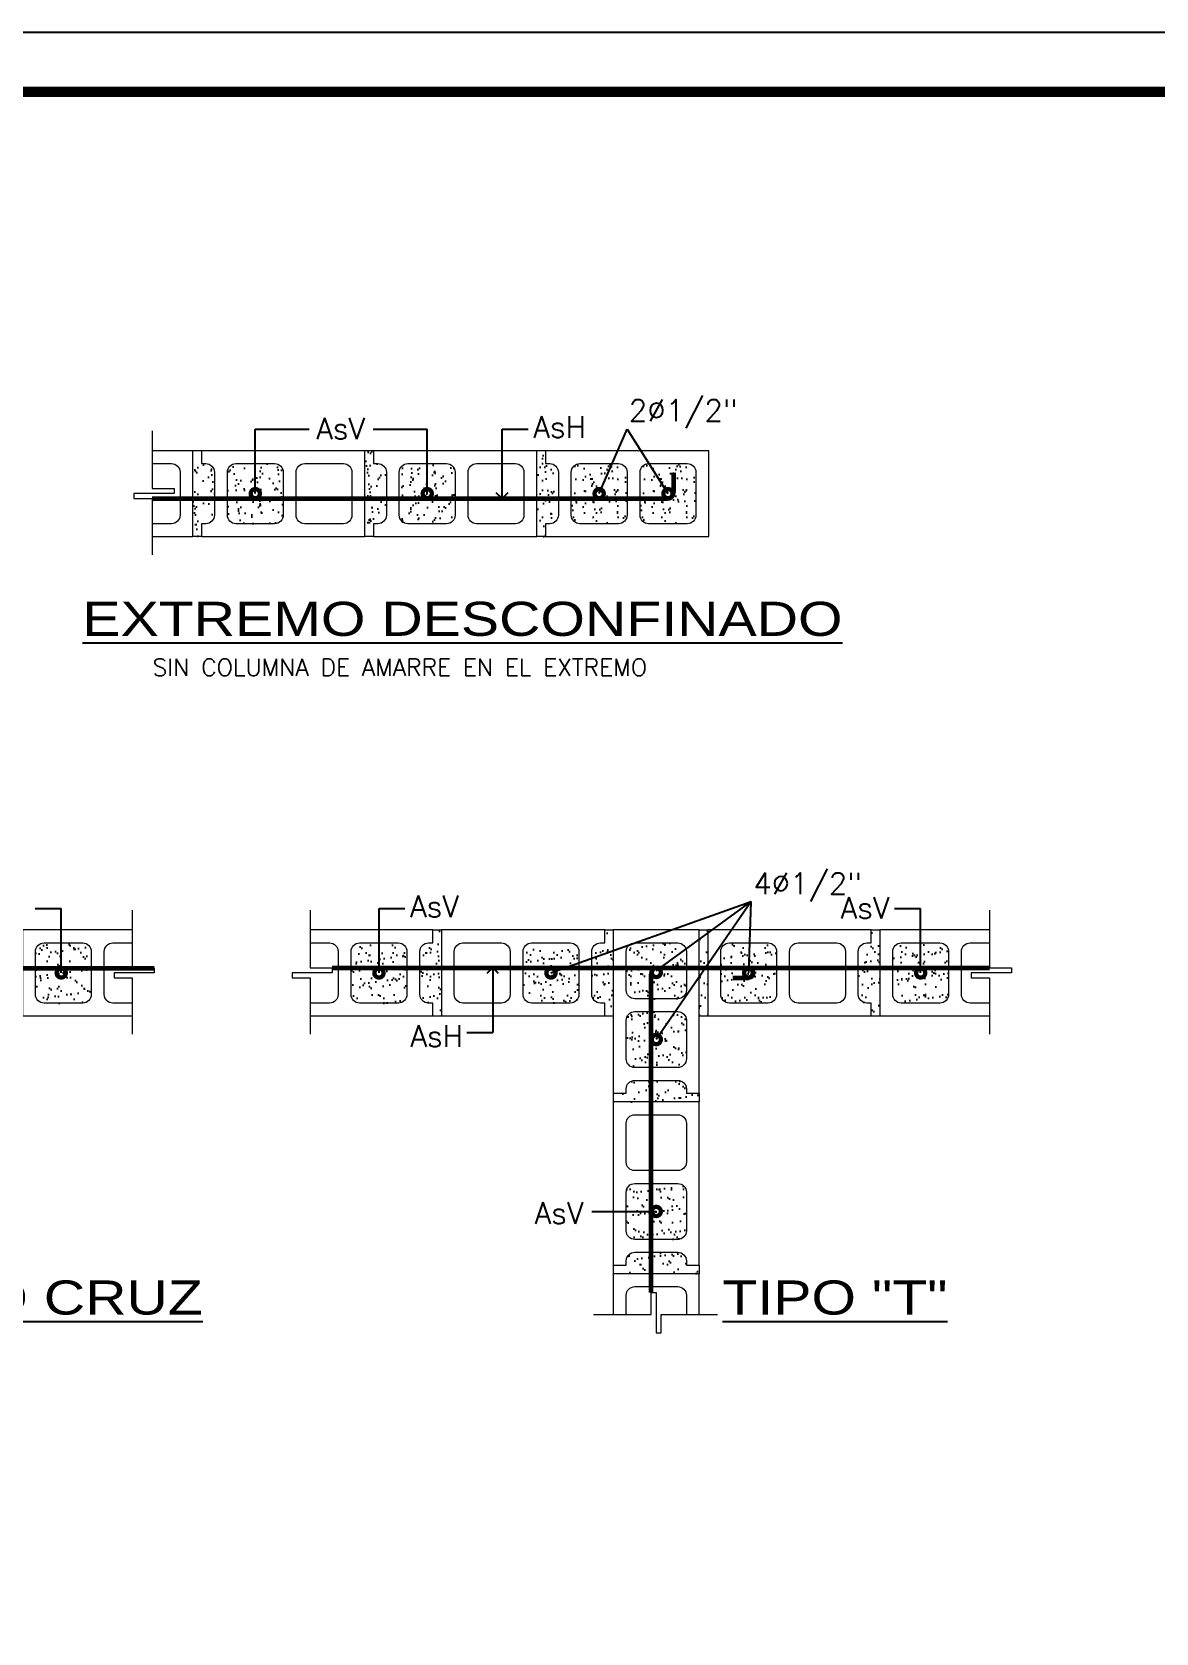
# Model space of a CAD drawing. Header units: feet. Extents: x 317 to 512, y -141 to 162.
# Drawn here: x 398.55 to 406.69, y -60.25 to -48.65 of the extents above; entities that cross this region are included whole.
import ezdxf

# ---------------------------------------------------------------- set-up
doc = ezdxf.new("R2010")
doc.units = ezdxf.units.FT
doc.header["$MEASUREMENT"] = 0
doc.layers.add('ACEROS', color=5, linetype='Continuous', lineweight=60)
doc.layers.add('Divisorios', color=10, linetype='Continuous', lineweight=9)
for name, color, linetype in [('Dimensiones&Letras', 7, 'Continuous'), ('MARCO', 1, 'Continuous'), ('relleno', 8, 'Continuous'), ('TEXTOS', 3, 'Continuous')]:
    doc.layers.add(name, color=color, linetype=linetype)
doc.styles.add('DAMIAN', font='arial.ttf', dxfattribs={"height": 0.12})
doc.styles.add('ROMANS', font='romans.shx')
pattern_1 = [(37.5, (-362.27612, -176.98271), (-0.003921865, 0.119960938), [0, -0.094632747, 0, -0.105839256, 0, -0.101169877]), (7.5, (-362.27612, -176.9827), (0.11018344, 0.17570226), [0, -0.051051877, 0, -0.085293989, 0, -0.032685653]), (327.5, (-362.3527, -176.98271), (0.193881446, 0.000352324), [0, -0.031129193, 0, -0.112065095, 0, -0.146307207]), (317.5, (-362.3527, -176.9827), (0.18715659, 0.054642664), [0, -0.015564597, 0, -0.073464896, 0, -0.084048821])]
pattern_2 = [(307.5, (283.69609, 716.54084), (0.119960938, 0.003921865), [0, -0.094632747, 0, -0.105839256, 0, -0.101169877]), (277.5, (283.69609, 716.54084), (0.17570226, -0.11018344), [0, -0.051051877, 0, -0.085293989, 0, -0.032685653]), (237.5, (283.69609, 716.61742), (0.000352324, -0.193881446), [0, -0.031129193, 0, -0.112065095, 0, -0.146307207]), (227.5, (283.69609, 716.61742), (0.054642664, -0.18715659), [0, -0.015564597, 0, -0.073464896, 0, -0.084048821])]

msp = doc.modelspace()

# ---------------------------------------------------------------- hatches: boundary and pattern name
at = {"layer": 'relleno'}
h = msp.add_hatch(dxfattribs=at)
h.set_pattern_fill('AR-SAND', color=256, scale=0.062258, angle=270, style=0)
h.set_pattern_definition(pattern_2)
h.paths.add_polyline_path([(399.71251, -52.30996), (399.77476, -52.30996), (399.77476, -52.21657), (399.80589, -52.21657, 0.41421356), (399.86815, -52.15431), (399.86815, -51.84302, 0.41421356), (399.80589, -51.78076), (399.77476, -51.78076), (399.77476, -51.68738), (399.71251, -51.68738)])
h = msp.add_hatch(dxfattribs=at)
h.set_pattern_fill('AR-SAND', color=256, scale=0.062258, angle=270, style=0)
h.set_pattern_definition(pattern_2)
h.paths.add_polyline_path([(400.95767, -52.30996), (401.01993, -52.30996), (401.01993, -52.21657), (401.05106, -52.21657, 0.41421356), (401.11332, -52.15431), (401.11332, -51.84302, 0.41421356), (401.05106, -51.78076), (401.01993, -51.78076), (401.01993, -51.68738), (400.95767, -51.68738)])
h = msp.add_hatch(dxfattribs=at)
h.set_pattern_fill('AR-SAND', color=256, scale=0.062258, angle=270, style=0)
h.set_pattern_definition(pattern_2)
h.paths.add_polyline_path([(402.20284, -52.30996), (402.2651, -52.30996), (402.2651, -52.21657), (402.29623, -52.21657, 0.41421356), (402.35849, -52.15431), (402.35849, -51.84302, 0.41421356), (402.29623, -51.78076), (402.2651, -51.78076), (402.2651, -51.68738), (402.20284, -51.68738)])
h = msp.add_hatch(dxfattribs=at)
h.set_pattern_fill('AR-SAND', color=256, scale=0.062258, angle=270, style=0)
h.set_pattern_definition(pattern_2)
h.paths.add_polyline_path([(400.30396, -52.21657, 0.41421356), (400.36622, -52.15431), (400.36622, -51.84302, 0.41421356), (400.30396, -51.78076), (400.0238, -51.78076, 0.41421356), (399.96154, -51.84302), (399.96154, -52.15431, 0.41421356), (400.0238, -52.21657)])
h = msp.add_hatch(dxfattribs=at)
h.set_pattern_fill('AR-SAND', color=256, scale=0.062258, angle=270, style=0)
h.set_pattern_definition(pattern_2)
h.paths.add_polyline_path([(401.54913, -52.21657, 0.41421356), (401.61139, -52.15431), (401.61139, -51.84302, 0.41421356), (401.54913, -51.78076), (401.26897, -51.78076, 0.41421356), (401.20671, -51.84302), (401.20671, -52.15431, 0.41421356), (401.26897, -52.21657)])
h = msp.add_hatch(dxfattribs=at)
h.set_pattern_fill('AR-SAND', color=256, scale=0.062258, angle=270, style=0)
h.set_pattern_definition(pattern_2)
h.paths.add_polyline_path([(402.7943, -52.21657, 0.41421356), (402.85655, -52.15431), (402.85655, -51.84302, 0.41421356), (402.7943, -51.78076), (402.51413, -51.78076, 0.41421356), (402.45187, -51.84302), (402.45187, -52.15431, 0.41421356), (402.51413, -52.21657)])
h = msp.add_hatch(dxfattribs=at)
h.set_pattern_fill('AR-SAND', color=256, scale=0.062258, angle=270, style=0)
h.set_pattern_definition([(307.5, (284.19415, 716.54084), (0.119960938, 0.003921865), [0, -0.094632747, 0, -0.105839256, 0, -0.101169877]), (277.5, (284.19415, 716.54084), (0.17570226, -0.11018344), [0, -0.051051877, 0, -0.085293989, 0, -0.032685653]), (237.5, (284.19415, 716.61742), (0.000352324, -0.193881446), [0, -0.031129193, 0, -0.112065095, 0, -0.146307207]), (227.5, (284.19415, 716.61742), (0.054642664, -0.18715659), [0, -0.015564597, 0, -0.073464896, 0, -0.084048821])])
h.paths.add_polyline_path([(403.29236, -52.21657, 0.41421356), (403.35462, -52.15431), (403.35462, -51.84302, 0.41421356), (403.29236, -51.78076), (403.0122, -51.78076, 0.41421356), (402.94994, -51.84302), (402.94994, -52.15431, 0.41421356), (403.0122, -52.21657)])
h = msp.add_hatch(dxfattribs=at)
h.set_pattern_fill('AR-SAND', color=256, scale=0.062258, style=0)
h.set_pattern_definition(pattern_1)
h.paths.add_polyline_path([(401.51123, -55.15963), (401.44897, -55.15963), (401.44897, -55.26136, 0.57735027), (401.35559, -55.31528), (401.35559, -55.62657, 0.57735027), (401.44897, -55.68049), (401.44897, -55.78222), (401.51123, -55.78222)])
h = msp.add_hatch(dxfattribs=at)
h.set_pattern_fill('AR-SAND', color=256, scale=0.062258, style=0)
h.set_pattern_definition(pattern_1)
h.paths.add_polyline_path([(402.7564, -55.15963), (402.69414, -55.15963), (402.69414, -55.25302), (402.66301, -55.25302, 0.41421356), (402.60075, -55.31528), (402.60075, -55.62657, 0.41421356), (402.66301, -55.68883), (402.69414, -55.68883), (402.69414, -55.78222), (402.7564, -55.78222)])
h = msp.add_hatch(dxfattribs=at)
h.set_pattern_fill('AR-SAND', color=256, scale=0.062258, style=0)
h.set_pattern_definition(pattern_1)
h.paths.add_polyline_path([(403.37898, -55.78222), (403.44124, -55.78222), (403.44124, -55.15963), (403.37898, -55.15963)])
h = msp.add_hatch(dxfattribs=at)
h.set_pattern_fill('AR-SAND', color=256, scale=0.062258, style=0)
h.set_pattern_definition(pattern_1)
h.paths.add_polyline_path([(404.68641, -55.15963), (404.62415, -55.15963), (404.62415, -55.26136, 0.57735027), (404.53076, -55.31528), (404.53076, -55.62657, 0.57735027), (404.62415, -55.68049), (404.62415, -55.78222), (404.68641, -55.78222)])
h = msp.add_hatch(dxfattribs=at)
h.set_pattern_fill('AR-SAND', color=256, scale=0.062258, style=0)
h.set_pattern_definition([(37.5, (-371.67981, -173.66639), (-0.003921865, 0.119960938), [0, -0.094632747, 0, -0.105839256, 0, -0.101169877]), (7.5, (-371.67981, -173.66639), (0.11018344, 0.17570226), [0, -0.051051877, 0, -0.085293989, 0, -0.032685653]), (327.5, (-371.75639, -173.66639), (0.193881446, 0.000352324), [0, -0.031129193, 0, -0.112065095, 0, -0.146307207]), (317.5, (-371.75639, -173.66639), (0.18715659, 0.054642664), [0, -0.015564597, 0, -0.073464896, 0, -0.084048821])])
h.paths.add_polyline_path([(398.63406, -55.25302, 0.41421356), (398.5718, -55.31528), (398.5718, -55.62657, 0.41421356), (398.63406, -55.68883), (398.91422, -55.68883, 0.41421356), (398.97648, -55.62657), (398.97648, -55.31528, 0.41421356), (398.91422, -55.25302)])
h = msp.add_hatch(dxfattribs=at)
h.set_pattern_fill('AR-SAND', color=256, scale=0.062258, style=0)
h.set_pattern_definition(pattern_1)
h.paths.add_polyline_path([(400.91978, -55.25302, 0.41421356), (400.85752, -55.31528), (400.85752, -55.62657, 0.41421356), (400.91978, -55.68883), (401.19994, -55.68883, 0.41421356), (401.2622, -55.62657), (401.2622, -55.31528, 0.41421356), (401.19994, -55.25302)])
h = msp.add_hatch(dxfattribs=at)
h.set_pattern_fill('AR-SAND', color=256, scale=0.062258, style=0)
h.set_pattern_definition(pattern_1)
h.paths.add_polyline_path([(402.16495, -55.25302, 0.41421356), (402.10269, -55.31528), (402.10269, -55.62657, 0.41421356), (402.16495, -55.68883), (402.44511, -55.68883, 0.41421356), (402.50737, -55.62657), (402.50737, -55.31528, 0.41421356), (402.44511, -55.25302)])
h = msp.add_hatch(dxfattribs=at)
h.set_pattern_fill('AR-SAND', color=256, scale=0.062258, style=0)
h.set_pattern_definition(pattern_1)
h.paths.add_polyline_path([(403.2856, -55.31528, 0.41421356), (403.22334, -55.25302), (402.91205, -55.25302, 0.41421356), (402.84979, -55.31528), (402.84979, -55.59544, 0.41421356), (402.91205, -55.6577), (403.22334, -55.6577, 0.41421356), (403.2856, -55.59544)])
h = msp.add_hatch(dxfattribs=at)
h.set_pattern_fill('AR-SAND', color=256, scale=0.062258, style=0)
h.set_pattern_definition(pattern_1)
h.paths.add_polyline_path([(403.59689, -55.25302, 0.41421356), (403.53463, -55.31528), (403.53463, -55.62657, 0.41421356), (403.59689, -55.68883), (403.87705, -55.68883, 0.41421356), (403.93931, -55.62657), (403.93931, -55.31528, 0.41421356), (403.87705, -55.25302)])
h = msp.add_hatch(dxfattribs=at)
h.set_pattern_fill('AR-SAND', color=256, scale=0.062258, style=0)
h.set_pattern_definition(pattern_1)
h.paths.add_polyline_path([(404.84206, -55.25302, 0.41421356), (404.7798, -55.31528), (404.7798, -55.62657, 0.41421356), (404.84206, -55.68883), (405.12222, -55.68883, 0.41421356), (405.18448, -55.62657), (405.18448, -55.31528, 0.41421356), (405.12222, -55.25302)])
h = msp.add_hatch(dxfattribs=at)
h.set_pattern_fill('AR-SAND', color=256, scale=0.062258, style=0)
h.set_pattern_definition(pattern_1)
h.paths.add_polyline_path([(403.2856, -55.81334, 0.41421356), (403.22334, -55.75109), (402.91205, -55.75109, 0.41421356), (402.84979, -55.81334), (402.84979, -56.09351, 0.41421356), (402.91205, -56.15577), (403.22334, -56.15577, 0.41421356), (403.2856, -56.09351)])
h = msp.add_hatch(dxfattribs=at)
h.set_pattern_fill('AR-SAND', color=256, scale=0.062258, style=0)
h.set_pattern_definition(pattern_1)
h.paths.add_polyline_path([(403.37898, -56.4048), (403.37898, -56.34254), (403.2856, -56.34254), (403.2856, -56.31141, 0.41421356), (403.22334, -56.24915), (402.91205, -56.24915, 0.41421356), (402.84979, -56.31141), (402.84979, -56.34254), (402.7564, -56.34254), (402.7564, -56.4048)])
h = msp.add_hatch(dxfattribs=at)
h.set_pattern_fill('AR-SAND', color=256, scale=0.062258, style=0)
h.set_pattern_definition(pattern_1)
h.paths.add_polyline_path([(403.2856, -57.05851, 0.41421356), (403.22334, -56.99625), (402.91205, -56.99625, 0.41421356), (402.84979, -57.05851), (402.84979, -57.33868, 0.41421356), (402.91205, -57.40093), (403.22334, -57.40093, 0.41421356), (403.2856, -57.33868)])
h = msp.add_hatch(dxfattribs=at)
h.set_pattern_fill('AR-SAND', color=256, scale=0.062258, style=0)
h.set_pattern_definition(pattern_1)
h.paths.add_polyline_path([(403.37898, -57.64997), (403.37898, -57.58771), (403.2856, -57.58771), (403.2856, -57.55658, 0.41421356), (403.22334, -57.49432), (402.91205, -57.49432, 0.41421356), (402.84979, -57.55658), (402.84979, -57.58771), (402.7564, -57.58771), (402.7564, -57.64997)])

# ---------------------------------------------------------------- linework, layer by layer
at = {"layer": 'ACEROS'}
for p, q in [((403.19364, -51.84866), (403.19364, -51.98793)), ((399.41678, -52.03462), (403.14694, -52.03462)), ((394.51293, -55.43637), (399.43134, -55.43637)), ((400.72092, -55.43326), (405.4802, -55.43326)), ((403.03003, -57.78657), (403.03003, -55.47995)), ((403.62445, -55.50681), (403.73832, -55.50681))]:
    msp.add_line(p, q, dxfattribs=at)
at = {"layer": 'ACEROS', "const_width": 0.06641}
for points in [[(400.16388, -52.01423, 1), (400.16388, -51.9831, 1)], [(401.40905, -52.01423, 1), (401.40905, -51.9831, 1)], [(402.65421, -52.01423, 1), (402.65421, -51.9831, 1)], [(403.15228, -52.01423, 1), (403.15228, -51.9831, 1)], [(398.77414, -55.47092, 1), (398.74301, -55.47092, 1)], [(401.07542, -55.47092, 1), (401.04429, -55.47092, 1)], [(402.32059, -55.47092, 1), (402.28946, -55.47092, 1)], [(403.08293, -55.46723, 1), (403.05181, -55.46723, 1)], [(403.75253, -55.47092, 1), (403.7214, -55.47092, 1)], [(404.9977, -55.47092, 1), (404.96657, -55.47092, 1)], [(403.08326, -55.95343, 1), (403.05213, -55.95343, 1)], [(403.08326, -57.19859, 1), (403.05213, -57.19859, 1)]]:
    msp.add_lwpolyline(points, format="xyb", close=True, dxfattribs=at)
at = {"layer": 'ACEROS'}
for centre, radius, start, end in [((403.14694, -51.98793), 0.04669, 270, 0), ((403.07672, -55.47995), 0.04669, 90, 180), ((403.73246, -55.47003), 0.03724, 279.048783, 80.951217)]:
    msp.add_arc(centre, radius, start, end, dxfattribs=at)
at = {"layer": 'Dimensiones&Letras'}
for p, q in [((400.16388, -51.99867), (400.16388, -51.53173)), ((400.16388, -51.53173), (400.55447, -51.53173)), ((401.01845, -51.53173), (401.40905, -51.53173)), ((401.40905, -51.99867), (401.40905, -51.53173)), ((401.9515, -51.99867), (401.9515, -51.53173)), ((401.9515, -51.53173), (402.13975, -51.53173)), ((402.65421, -51.99867), (402.85655, -51.53173)), ((402.85655, -51.53173), (403.15228, -51.99867)), ((401.9515, -52.03462), (401.9515, -51.94995)), ((401.9515, -52.03462), (401.90916, -51.99229)), ((401.99383, -51.99229), (401.9515, -52.03462)), ((402.30503, -55.47092), (403.75552, -54.95229)), ((403.75552, -54.95229), (403.06769, -55.95343)), ((403.06769, -55.45536), (403.75552, -54.95229)), ((403.73697, -55.47092), (403.75552, -54.95229)), ((398.57032, -55.00399), (398.75858, -55.00399)), ((398.75858, -55.47092), (398.75858, -55.00399)), ((401.05986, -55.47092), (401.05986, -55.00399)), ((401.05986, -55.00399), (401.24811, -55.00399)), ((404.79388, -55.00399), (404.98214, -55.00399)), ((404.98214, -55.47092), (404.98214, -55.00399)), ((401.88395, -55.43326), (401.84161, -55.4756)), ((401.92629, -55.4756), (401.88395, -55.43326)), ((401.88395, -55.43326), (401.88395, -55.51793)), ((401.88395, -55.51793), (401.88395, -55.90331)), ((401.69569, -55.90331), (401.88395, -55.90331)), ((402.60075, -57.19859), (403.06769, -57.19859))]:
    msp.add_line(p, q, dxfattribs=at)
at = {"layer": 'Divisorios'}
for p, q in [((399.77476, -51.68738), (399.71251, -51.68738)), ((401.01993, -51.68738), (400.95767, -51.68738)), ((402.2651, -51.68738), (402.20284, -51.68738)), ((399.77476, -52.30996), (399.71251, -52.30996)), ((401.01993, -52.30996), (400.95767, -52.30996)), ((402.2651, -52.30996), (402.20284, -52.30996)), ((401.44897, -55.15963), (401.51123, -55.15963)), ((402.69414, -55.15963), (402.7564, -55.15963)), ((403.37898, -55.15963), (403.44124, -55.15963)), ((404.62415, -55.15963), (404.68641, -55.15963)), ((401.44897, -55.78222), (401.51123, -55.78222)), ((402.69414, -55.78222), (402.7564, -55.78222)), ((403.37898, -55.78222), (403.44124, -55.78222)), ((404.62415, -55.78222), (404.68641, -55.78222)), ((402.7564, -56.34254), (402.7564, -56.4048)), ((403.37898, -56.34254), (403.37898, -56.4048)), ((402.7564, -57.58771), (402.7564, -57.64997)), ((403.37898, -57.58771), (403.37898, -57.64997))]:
    msp.add_line(p, q, dxfattribs=at)
for points in [[(399.41678, -51.54311), (399.41678, -51.961), (399.57591, -51.961), (399.57591, -51.99867), (399.28555, -51.99867), (399.28555, -52.03462), (399.41678, -52.03462), (399.41678, -52.44199)], [(399.41678, -52.30996), (399.71251, -52.30996), (399.71251, -51.68738), (399.71251, -51.68738), (399.41678, -51.68738)], [(399.27221, -55.01536), (399.27221, -55.43326), (399.43134, -55.43326), (399.43134, -55.47092), (399.14098, -55.47092), (399.14098, -55.50688), (399.27221, -55.50688), (399.27221, -55.91425)], [(400.56179, -55.01536), (400.56179, -55.43326), (400.72092, -55.43326), (400.72092, -55.47092), (400.43056, -55.47092), (400.43056, -55.50688), (400.56179, -55.50688), (400.56179, -55.91425)], [(405.4802, -55.01536), (405.4802, -55.43326), (405.63933, -55.43326), (405.63933, -55.47092), (405.34898, -55.47092), (405.34898, -55.50688), (405.4802, -55.50688), (405.4802, -55.91425)], [(399.27221, -55.15963), (398.47842, -55.15963), (398.47842, -55.78222), (398.47842, -55.78222), (399.27221, -55.78222)], [(401.44897, -55.25302), (401.44897, -55.15963), (400.56179, -55.15963)], [(405.4802, -55.15963), (404.68641, -55.15963), (404.68641, -55.78222), (404.68641, -55.78222), (405.4802, -55.78222)], [(403.37898, -57.94569), (403.37898, -57.64997), (402.7564, -57.64997), (402.7564, -57.64997), (402.7564, -57.94569)], [(402.61213, -57.94569), (403.03003, -57.94569), (403.03003, -57.78657), (403.06769, -57.78657), (403.06769, -58.07692), (403.10364, -58.07692), (403.10364, -57.94569), (403.51102, -57.94569)]]:
    msp.add_lwpolyline(points, dxfattribs=at)
for points in [[(399.77476, -52.21657), (399.77476, -52.30996), (400.95767, -52.30996), (400.95767, -51.68738), (400.95767, -51.68738), (399.77476, -51.68738), (399.77476, -51.78076), (399.80589, -51.78076, -0.41421356), (399.86815, -51.84302), (399.86815, -52.15431, -0.41421356), (399.80589, -52.21657), (399.77476, -52.21657)], [(401.01993, -52.21657), (401.01993, -52.30996), (402.20284, -52.30996), (402.20284, -51.68738), (402.20284, -51.68738), (401.01993, -51.68738), (401.01993, -51.78076), (401.05106, -51.78076, -0.41421356), (401.11332, -51.84302), (401.11332, -52.15431, -0.41421356), (401.05106, -52.21657), (401.01993, -52.21657)], [(402.2651, -52.21657), (402.2651, -52.30996), (403.44801, -52.30996), (403.44801, -51.68738), (403.44801, -51.68738), (402.2651, -51.68738), (402.2651, -51.78076), (402.29623, -51.78076, -0.41421356), (402.35849, -51.84302), (402.35849, -52.15431, -0.41421356), (402.29623, -52.21657), (402.2651, -52.21657)], [(399.41678, -51.78076), (399.55686, -51.78076, -0.41421356), (399.61912, -51.84302), (399.61912, -52.15431, -0.41421356), (399.55686, -52.21657), (399.41678, -52.21657)], [(402.69414, -55.25302), (402.69414, -55.15963), (401.51123, -55.15963), (401.51123, -55.78222), (401.51123, -55.78222), (402.69414, -55.78222), (402.69414, -55.68883), (402.66301, -55.68883, -0.41421356), (402.60075, -55.62657), (402.60075, -55.31528, -0.41421356), (402.66301, -55.25302), (402.69414, -55.25302)], [(403.2856, -56.34254), (403.37898, -56.34254), (403.37898, -55.15963), (402.7564, -55.15963), (402.7564, -55.15963), (402.7564, -56.34254), (402.84979, -56.34254), (402.84979, -56.31141, -0.41421356), (402.91205, -56.24915), (403.22334, -56.24915, -0.41421356), (403.2856, -56.31141), (403.2856, -56.34254)], [(404.62415, -55.25302), (404.62415, -55.15963), (403.44124, -55.15963), (403.44124, -55.78222), (403.44124, -55.78222), (404.62415, -55.78222), (404.62415, -55.68883), (404.59302, -55.68883, -0.41421356), (404.53076, -55.62657), (404.53076, -55.31528, -0.41421356), (404.59302, -55.25302), (404.62415, -55.25302)], [(399.27221, -55.68883), (399.13213, -55.68883, -0.41421356), (399.06987, -55.62657), (399.06987, -55.31528, -0.41421356), (399.13213, -55.25302), (399.27221, -55.25302)], [(400.56179, -55.78222), (401.44897, -55.78222), (401.44897, -55.68883), (401.41784, -55.68883, -0.41421356), (401.35559, -55.62657), (401.35559, -55.31528, -0.41421356), (401.41784, -55.25302), (401.44897, -55.25302)], [(400.56179, -55.25302), (400.70187, -55.25302, -0.41421356), (400.76413, -55.31528), (400.76413, -55.62657, -0.41421356), (400.70187, -55.68883), (400.56179, -55.68883)], [(405.4802, -55.68883), (405.34012, -55.68883, -0.41421356), (405.27786, -55.62657), (405.27786, -55.31528, -0.41421356), (405.34012, -55.25302), (405.4802, -55.25302)], [(403.2856, -57.58771), (403.37898, -57.58771), (403.37898, -56.4048), (402.7564, -56.4048), (402.7564, -56.4048), (402.7564, -57.58771), (402.84979, -57.58771), (402.84979, -57.55658, -0.41421356), (402.91205, -57.49432), (403.22334, -57.49432, -0.41421356), (403.2856, -57.55658), (403.2856, -57.58771)], [(402.84979, -57.94569), (402.84979, -57.80561, -0.41421356), (402.91205, -57.74335), (403.22334, -57.74335, -0.41421356), (403.2856, -57.80561), (403.2856, -57.94569)]]:
    msp.add_lwpolyline(points, format="xyb", dxfattribs=at)
for points in [[(400.36622, -51.84302), (400.36622, -52.15431, -0.41421356), (400.30396, -52.21657), (400.0238, -52.21657, -0.41421356), (399.96154, -52.15431), (399.96154, -51.84302, -0.41421356), (400.0238, -51.78076), (400.30396, -51.78076, -0.41421356)], [(400.86429, -51.84302), (400.86429, -52.15431, -0.41421356), (400.80203, -52.21657), (400.52186, -52.21657, -0.41421356), (400.45961, -52.15431), (400.45961, -51.84302, -0.41421356), (400.52186, -51.78076), (400.80203, -51.78076, -0.41421356)], [(401.61139, -51.84302), (401.61139, -52.15431, -0.41421356), (401.54913, -52.21657), (401.26897, -52.21657, -0.41421356), (401.20671, -52.15431), (401.20671, -51.84302, -0.41421356), (401.26897, -51.78076), (401.54913, -51.78076, -0.41421356)], [(402.10945, -51.84302), (402.10945, -52.15431, -0.41421356), (402.0472, -52.21657), (401.76703, -52.21657, -0.41421356), (401.70477, -52.15431), (401.70477, -51.84302, -0.41421356), (401.76703, -51.78076), (402.0472, -51.78076, -0.41421356)], [(402.85655, -51.84302), (402.85655, -52.15431, -0.41421356), (402.7943, -52.21657), (402.51413, -52.21657, -0.41421356), (402.45187, -52.15431), (402.45187, -51.84302, -0.41421356), (402.51413, -51.78076), (402.7943, -51.78076, -0.41421356)], [(403.35462, -51.84302), (403.35462, -52.15431, -0.41421356), (403.29236, -52.21657), (403.0122, -52.21657, -0.41421356), (402.94994, -52.15431), (402.94994, -51.84302, -0.41421356), (403.0122, -51.78076), (403.29236, -51.78076, -0.41421356)], [(398.5718, -55.62657), (398.5718, -55.31528, -0.41421356), (398.63406, -55.25302), (398.91422, -55.25302, -0.41421356), (398.97648, -55.31528), (398.97648, -55.62657, -0.41421356), (398.91422, -55.68883), (398.63406, -55.68883, -0.41421356)], [(400.85752, -55.62657), (400.85752, -55.31528, -0.41421356), (400.91978, -55.25302), (401.19994, -55.25302, -0.41421356), (401.2622, -55.31528), (401.2622, -55.62657, -0.41421356), (401.19994, -55.68883), (400.91978, -55.68883, -0.41421356)], [(401.60462, -55.62657), (401.60462, -55.31528, -0.41421356), (401.66688, -55.25302), (401.94704, -55.25302, -0.41421356), (402.0093, -55.31528), (402.0093, -55.62657, -0.41421356), (401.94704, -55.68883), (401.66688, -55.68883, -0.41421356)], [(402.10269, -55.62657), (402.10269, -55.31528, -0.41421356), (402.16495, -55.25302), (402.44511, -55.25302, -0.41421356), (402.50737, -55.31528), (402.50737, -55.62657, -0.41421356), (402.44511, -55.68883), (402.16495, -55.68883, -0.41421356)], [(402.91205, -55.25302), (403.22334, -55.25302, -0.41421356), (403.2856, -55.31528), (403.2856, -55.59544, -0.41421356), (403.22334, -55.6577), (402.91205, -55.6577, -0.41421356), (402.84979, -55.59544), (402.84979, -55.31528, -0.41421356)], [(403.53463, -55.62657), (403.53463, -55.31528, -0.41421356), (403.59689, -55.25302), (403.87705, -55.25302, -0.41421356), (403.93931, -55.31528), (403.93931, -55.62657, -0.41421356), (403.87705, -55.68883), (403.59689, -55.68883, -0.41421356)], [(404.0327, -55.62657), (404.0327, -55.31528, -0.41421356), (404.09496, -55.25302), (404.37512, -55.25302, -0.41421356), (404.43738, -55.31528), (404.43738, -55.62657, -0.41421356), (404.37512, -55.68883), (404.09496, -55.68883, -0.41421356)], [(404.7798, -55.62657), (404.7798, -55.31528, -0.41421356), (404.84206, -55.25302), (405.12222, -55.25302, -0.41421356), (405.18448, -55.31528), (405.18448, -55.62657, -0.41421356), (405.12222, -55.68883), (404.84206, -55.68883, -0.41421356)], [(402.91205, -55.75109), (403.22334, -55.75109, -0.41421356), (403.2856, -55.81334), (403.2856, -56.09351, -0.41421356), (403.22334, -56.15577), (402.91205, -56.15577, -0.41421356), (402.84979, -56.09351), (402.84979, -55.81334, -0.41421356)], [(402.91205, -56.49819), (403.22334, -56.49819, -0.41421356), (403.2856, -56.56045), (403.2856, -56.84061, -0.41421356), (403.22334, -56.90287), (402.91205, -56.90287, -0.41421356), (402.84979, -56.84061), (402.84979, -56.56045, -0.41421356)], [(402.91205, -56.99625), (403.22334, -56.99625, -0.41421356), (403.2856, -57.05851), (403.2856, -57.33868, -0.41421356), (403.22334, -57.40093), (402.91205, -57.40093, -0.41421356), (402.84979, -57.33868), (402.84979, -57.05851, -0.41421356)]]:
    msp.add_lwpolyline(points, format="xyb", close=True, dxfattribs=at)
at = {"layer": 'MARCO'}
msp.add_lwpolyline([(387.97006, -48.65447), (452.47006, -48.65447), (452.47006, -90.65447), (387.97006, -90.65447)], close=True, dxfattribs=at)
at = {"layer": 'MARCO', "const_width": 0.075}
msp.add_lwpolyline([(445.29759, -49.0885), (388.40409, -49.0885), (388.40409, -90.22044), (445.29759, -90.22044)], close=True, dxfattribs=at)

# ---------------------------------------------------------------- texts
at = {"layer": 'Dimensiones&Letras', "attachment_point": 1, "style": 'ROMANS'}
for s, insert, char_height in [('2Ø1/2"', (402.86905, -51.31747), 0.155646), ('AsV', (400.60444, -51.44923), 0.155646), ('AsH', (402.17734, -51.43745), 0.155646), ('SIN COLUMNA DE AMARRE EN EL EXTREMO', (399.42037, -53.19472), 0.1245168), ('4Ø1/2"', (403.7704, -54.7452), 0.155646), ('AsV', (401.2844, -54.91041), 0.155646), ('AsV', (404.40264, -54.92136), 0.155646), ('AsH', (401.28688, -55.84955), 0.155646), ('AsV', (402.18603, -57.13231), 0.155646)]:
    msp.add_mtext(s, dxfattribs=dict(at, insert=insert, char_height=char_height))
at = {"layer": 'TEXTOS', "color": 7, "style": 'DAMIAN', "width": 1.2}
for s, p in [('%%UEXTREMO DESCONFINADO', (398.91197, -53.02904)), ('%%UTIPO CRUZ', (397.54997, -57.94569)), ('%%UTIPO "T"', (403.54669, -57.94569))]:
    msp.add_text(s, height=0.2473109, dxfattribs=at).set_placement(p)

doc.saveas('drawing.dxf')
